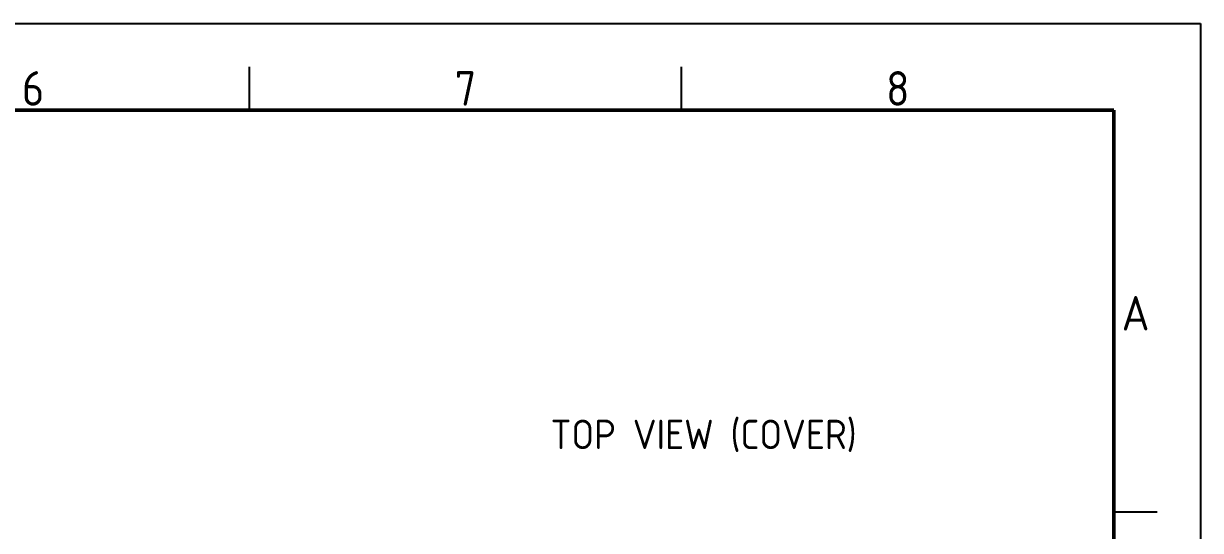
# Model space of a CAD drawing. Extents: x 0 to 616, y 0 to 436.
# Drawn here: x 416.7 to 616.4, y 349.9 to 435.9 of the extents above; entities that cross this region are included whole.
import ezdxf
from ezdxf.enums import TextEntityAlignment as Align

# ---------------------------------------------------------------- set-up
doc = ezdxf.new("R2010")
doc.units = 0
doc.header["$LTSCALE"] = 1.5
doc.layers.get('0').update_dxf_attribs({"linetype": 'CONTINUOUS'})
doc.layers.add('AM_0', color=7, linetype='CONTINUOUS', lineweight=50)
doc.layers.add('AM_BOR', color=7, linetype='CONTINUOUS', lineweight=50)
doc.styles.add('ACISOTS', font='isocp.shx', dxfattribs={"height": 1})
doc.styles.get("Standard").update_dxf_attribs({"font": 'ISOCP.SHX'})

# ---------------------------------------------------------------- blocks, each defined once
blk = doc.blocks.new('A3 ZTL')
for p, q in [((401.17, 280.82), (19.57, 280.82)), ((401.17, 9.78), (401.17, 280.82))]:
    blk.add_line(p, q)
at = {"layer": 'AM_BOR', "color": 135, "lineweight": 25}
for p, q in [((0, 290.61), (410.96, 290.61)), ((410.96, 290.61), (410.96, 0)), ((303.33, 280.82), (303.33, 285.71)), ((352.25, 280.82), (352.25, 285.71)), ((406.07, 235.32), (401.17, 235.32))]:
    blk.add_line(p, q, dxfattribs=at)
at = {"layer": 'AM_BOR', "color": 135, "lineweight": 25, "style": 'ACISOTS'}
for s, p in [('6', (278.86, 283.27)), ('7', (327.79, 283.27)), ('8', (376.71, 283.27)), ('A', (403.62, 257.83))]:
    blk.add_text(s, height=3.91, dxfattribs=at).set_placement(p, align=Align.MIDDLE)

msp = doc.modelspace()

# ---------------------------------------------------------------- block references
at = {"layer": 'AM_0', "lineweight": 0, "xscale": 1.5, "yscale": 1.5, "zscale": 1.5}
msp.add_blockref('A3 ZTL', (0, 0), dxfattribs=at)

# ---------------------------------------------------------------- texts
at = {"layer": 'AM_0'}
msp.add_text('TOP VIEW (COVER)', height=5, dxfattribs=at).set_placement((506.12, 363.69))

doc.saveas('drawing.dxf')
